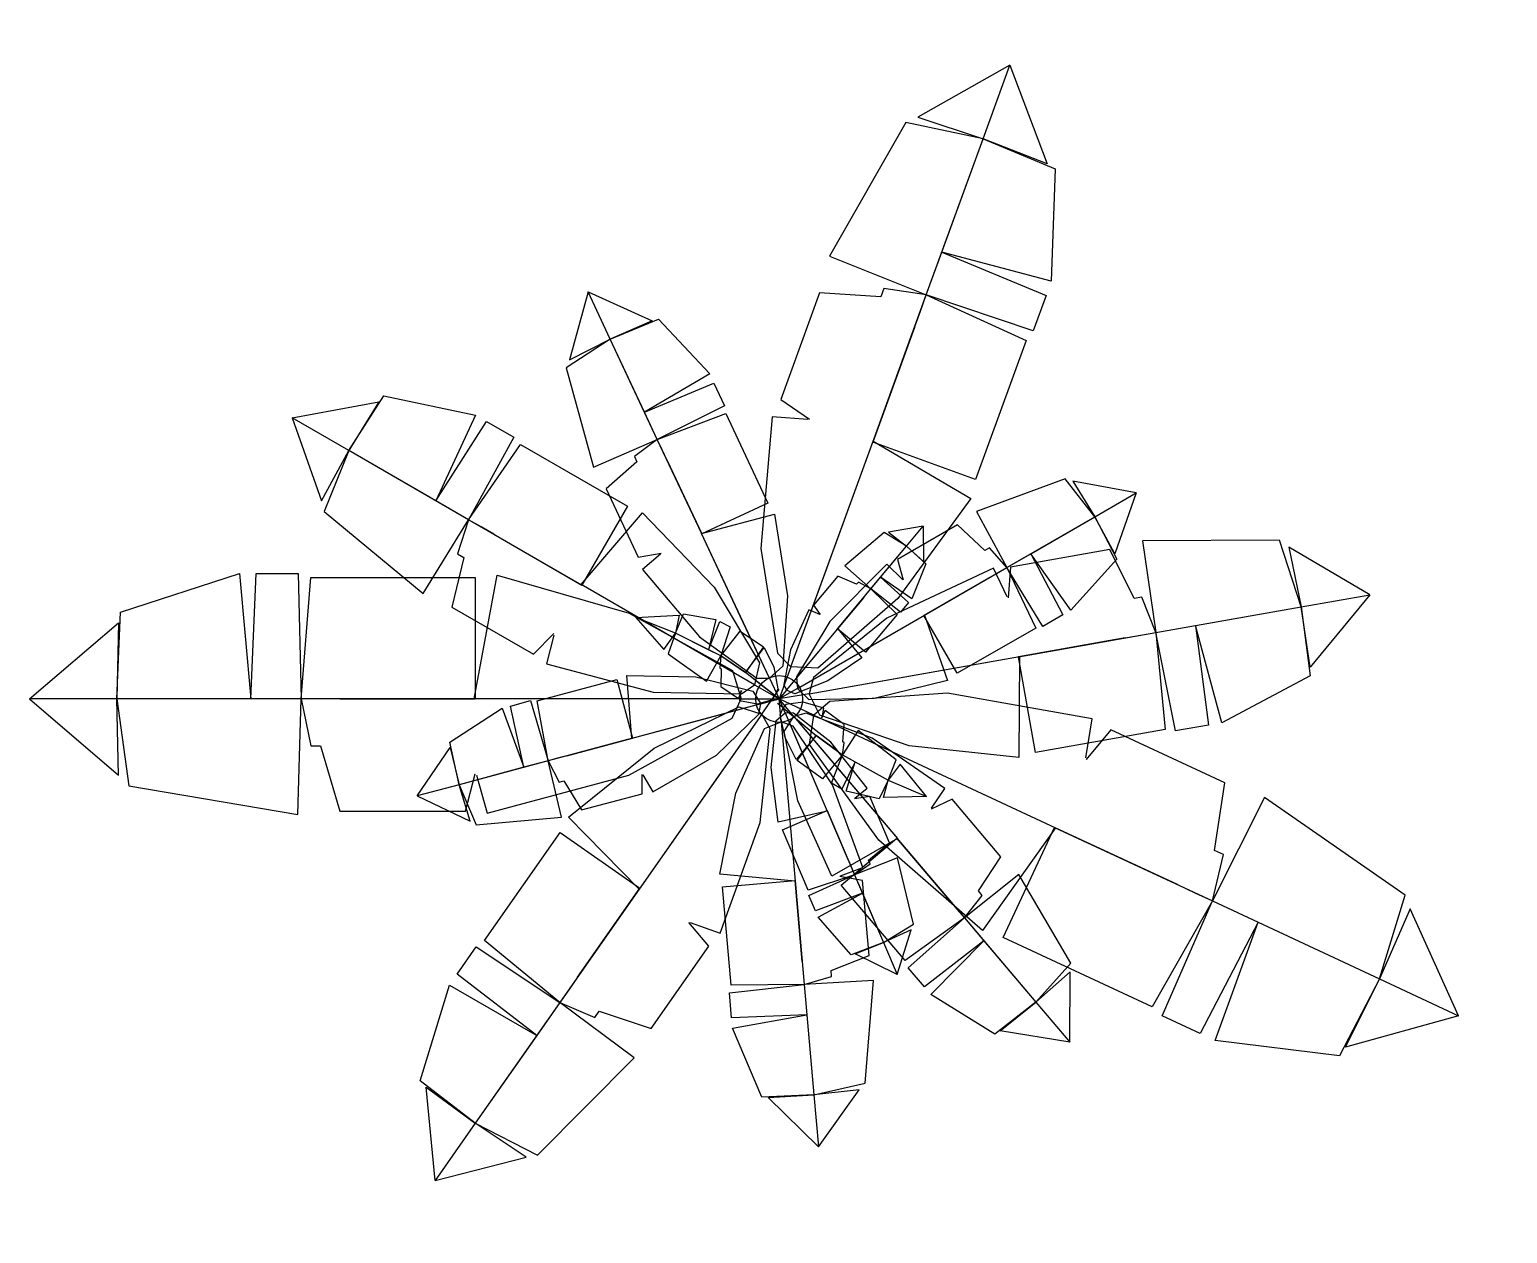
# Model space of a CAD drawing. Extents: x -0.94 to 0.49, y -0.52 to 0.64.
import ezdxf

# ---------------------------------------------------------------- set-up
doc = ezdxf.new("R2010")
doc.units = 0
doc.header["$LTSCALE"] = 0.8
doc.header["$MEASUREMENT"] = 0
doc.layers.get('0').update_dxf_attribs({"linetype": 'CONTINUOUS'})

# ---------------------------------------------------------------- blocks, each defined once
blk = doc.blocks.new('3DLF-P1')
at = {"color": 84}
blk.add_line((-0.985, 0, 0.174), (0, 0, 0.174), dxfattribs=at)
for points in [[(-17.111, 0, -1.363), (-17.013, 2.241, -1.533), (-13.939, 3.238, 0.141), (-13.647, 0, 0.637)], [(-13.647, 0, 0.637), (-13.506, 3.238, 0.391), (-12.423, 3.238, 1.016), (-12.348, 0, 1.387)], [(-12.348, 0, 1.387), (-12.098, 3.139, 2.228), (-7.848, 3.139, 2.228), (-7.848, 0, 1.387)], [(-19.361, 0, -5.261), (-17.061, 1.97, -1.97), (-17.111, 0, -1.363), (-19.361, 0, -5.261)], [(-19.361, 0, -5.261), (-17.061, -1.97, -1.97), (-17.111, 0, -1.363), (-19.361, 0, -5.261)], [(-17.111, 0, -1.363), (-16.797, -2.241, -1.408), (-12.434, -2.989, 1.035), (-12.348, 0, 1.387)]]:
    blk.add_3dface(points, dxfattribs=at)
for points, invisible_edges in [([(-7.878, 0, 1.389), (-7.288, 3.201, 1.858), (-3.871, 2.216, 1.079), (-3.939, 0, 0.695)], 4), ([(-3.939, 0, 0.695), (-3.871, 2.216, 1.079), (-1.208, 0.739, 0.345)], 9), ([(-3.939, 0, 0.695), (-1.208, 0.739, 0.345), (-0.985, 0, 0.174)], 1), ([(-12.348, 0, 1.387), (-12.098, -1.207, 1.71), (-11.848, -1.207, 1.71), (-11.848, 0, 1.387)], 4), ([(-11.848, 0, 1.387), (-11.848, -1.207, 1.71), (-11.348, -2.898, 2.163), (-11.348, 0, 1.387)], 5), ([(-11.348, 0, 1.387), (-11.348, -2.898, 2.163), (-8.098, -2.898, 2.163), (-7.848, -1.932, 1.904)], 9), ([(-11.348, 0, 1.387), (-7.848, 0, 1.387), (-7.848, -1.932, 1.904)], 10), ([(-7.878, 0, 1.389), (-7.818, -1.97, 1.731), (-7.542, -2.954, 1.859), (-3.879, -1.97, 1.037)], 9), ([(-7.878, 0, 1.389), (-3.879, -1.97, 1.037), (-1.216, -0.492, 0.303), (-0.985, 0, 0.174)], 1)]:
    blk.add_3dface(points, dxfattribs=dict(at, invisible_edges=invisible_edges))

msp = doc.modelspace()

# ---------------------------------------------------------------- linework, layer by layer
at = {"color": 252}
msp.add_circle((-0.2105, -0.0052, 10.7902), 0.0227, dxfattribs=at)

# ---------------------------------------------------------------- block references
at = {"color": 84}
for p, xscale, yscale, zscale, rotation in [((-0.2105, -0.0052, 12.4992), 0.03375, 0.03375, 0.03375, 250), ((-0.2105, -0.0052, 12.7014), 0.0225, 0.0225, 0.0225, 295.1447856306789), ((-0.2105, -0.0052, 12.48), 0.028125, 0.028125, 0.028125, 329.9999999999999), ((-0.2105, -0.0052, 12.6171), 0.028125, 0.028125, 0.028125, 329.9999999999999), ((-0.2105, -0.0052, 12.6639), 0.020625, 0.020625, 0.020625, 210), ((-0.2105, -0.0052, 12.5947), 0.03000000000000001, 0.03000000000000001, 0.03000000000000001, 190), ((-0.2105, -0.0052, 12.4487), 0.03750000000000001, 0.03750000000000001, 0.03750000000000001, 155), ((-0.2105, 0.0042, 12.5451), 0.03000000000000001, 0.03000000000000001, 0.03000000000000001, 55), ((-0.2105, -0.0052, 12.7296), 0.01875, 0.01875, 0.01875, 15), ((-0.2105, -0.0052, 12.7019), 0.0225, 0.0225, 0.0225, 95)]:
    msp.add_blockref('3DLF-P1', p, dxfattribs=dict(at, xscale=xscale, yscale=yscale, zscale=zscale, rotation=rotation))
at = {"color": 56}
for p, xscale, yscale, zscale, rotation in [((-0.2105, -0.0052, 12.7365), 0.01125, 0.01125, 0.01125, 230.1944289077348), ((-0.2105, -0.0052, 12.4858), 0.0225, 0.0225, 0.0225, 130.2363583092738), ((-0.2105, -0.0052, 12.6246), 0.015, 0.015, 0.015, 113.1985905136482)]:
    msp.add_blockref('3DLF-P1', p, dxfattribs=dict(at, xscale=xscale, yscale=yscale, zscale=zscale, rotation=rotation))
at = {"color": 84, "xscale": 0.03750000000000001, "yscale": 0.03750000000000001, "zscale": 0.03750000000000001}
msp.add_blockref('3DLF-P1', (-0.2105, -0.0052, 12.425), dxfattribs=at)
at = {"color": 84, "extrusion": (0.721942, -0.193444, 0.664364), "xscale": 0.009375000000000001, "yscale": 0.009375000000000001, "zscale": 0.009375000000000001, "rotation": 257.2160735877907}
msp.add_blockref('3DLF-P1', (-0.0595, 9.6536, 8.3107), dxfattribs=at)
at = {"color": 84, "extrusion": (-0.657265, 0.176114, 0.732793), "xscale": 0.009375000000000001, "yscale": 0.009375000000000001, "zscale": 0.009375000000000001, "rotation": 254.1723377001319}
msp.add_blockref('3DLF-P1', (0.0643, 8.519, 9.4702), dxfattribs=at)

doc.saveas('drawing.dxf')
